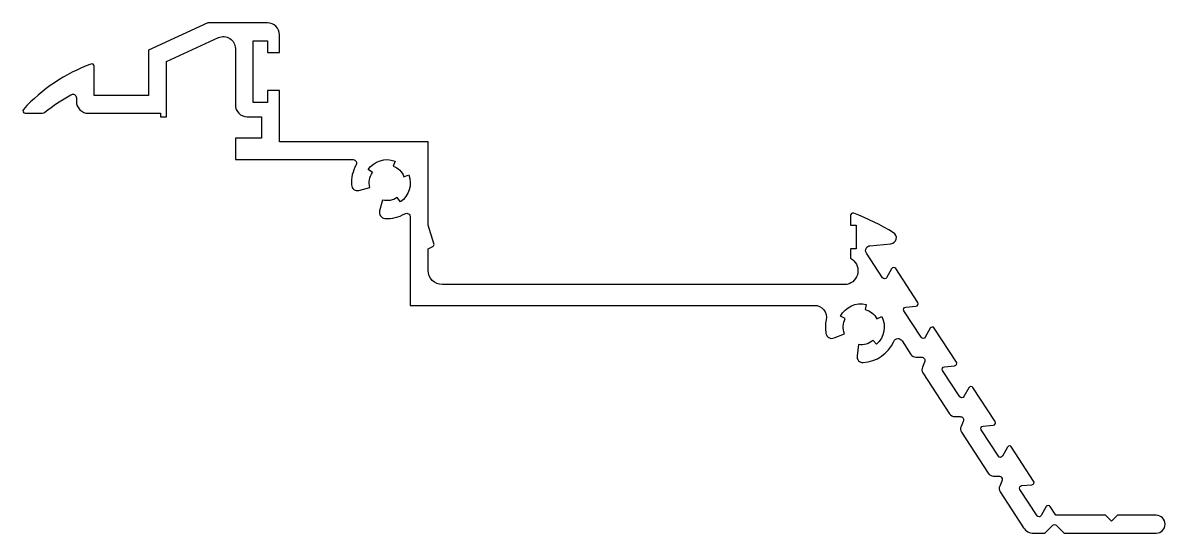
# Model space of a CAD drawing. Extents: x 324.2 to 420.2, y 190.3 to 233.2.
import ezdxf

# ---------------------------------------------------------------- set-up
doc = ezdxf.new("R2010")
doc.units = 0
doc.header["$LTSCALE"] = 15
doc.layers.get('0').update_dxf_attribs({"linetype": 'CONTINUOUS'})

msp = doc.modelspace()

# ---------------------------------------------------------------- linework, layer by layer
msp.add_lwpolyline([(407.286, 197.518, 0.563375), (406.944, 197.507), (406.52, 196.755, -0.563375), (406.178, 196.745), (404.736, 198.964, -0.563375), (404.885, 199.273), (405.744, 199.354, 0.563375), (405.893, 199.662), (404.039, 202.518, 0.563375), (403.697, 202.507), (403.273, 201.755, -0.563375), (402.931, 201.745), (401.489, 203.964, -0.563375), (401.638, 204.273), (402.497, 204.354, 0.563375), (402.646, 204.662), (400.792, 207.518, 0.563375), (400.45, 207.507), (400.026, 206.755, -0.563375), (399.684, 206.745), (398.242, 208.964, -0.563375), (398.391, 209.273), (399.25, 209.354, 0.563375), (399.399, 209.662), (397.545, 212.518, 0.563375), (397.203, 212.507), (396.779, 211.755, -0.563375), (396.437, 211.745), (395.083, 213.83, -0.563375), (395.381, 214.446), (397.148, 214.613, 0.719713), (397.363, 215.537, 0.049151), (394.02, 217.166, 0.52254), (393.751, 216.978), (393.751, 216.184), (394.233, 216.184), (394.233, 214.184), (393.751, 214.184), (393.751, 213.397, -0.684387), (393.453, 211.18), (359.451, 211.18, -0.414214), (358.251, 212.38), (358.251, 214.183), (358.644, 214.389, 0.362894), (358.741, 214.627), (358.251, 216.183), (358.251, 223.18), (345.751, 223.18), (345.751, 227.48), (344.751, 227.48), (344.751, 226.48), (343.551, 226.48), (343.551, 231.68), (344.751, 231.68), (344.751, 230.68), (345.751, 230.68), (345.751, 232.18, 0.414214), (344.751, 233.18), (339.751, 233.18), (334.751, 230.884), (334.751, 227.08), (330.191, 227.08), (330.191, 229.529, 0.529772), (329.917, 229.715, 0.119101), (324.237, 225.908, 0.635228), (324.391, 225.58), (325.828, 225.58, 0.201206), (326.042, 225.67, -0.042616), (328.222, 227.128, -0.602357), (328.691, 226.88), (328.691, 226.58, 0.414214), (329.691, 225.58), (335.751, 225.58), (335.751, 225.28), (336.251, 225.28), (336.251, 229.922), (340.633, 231.935, -0.546723), (342.051, 231.026), (342.051, 226.28, 0.414214), (343.051, 225.28), (344.251, 225.28), (344.251, 223.48), (342.051, 223.48), (342.051, 221.68), (351.943, 221.68, -0.57735), (352.203, 221.23, 0.147057), (351.806, 219.549, 0.474498), (352.435, 219.096), (353.352, 219.342, -0.22108), (353.57, 220.587), (353.201, 220.845, -0.340108), (355.468, 221.562), (355.314, 221.139, -0.221695), (356.21, 220.243), (356.633, 220.397, -0.340108), (355.916, 218.13), (355.658, 218.499, -0.22108), (354.413, 218.281), (354.167, 217.364, 0.474498), (354.62, 216.735, 0.147057), (356.301, 217.132, -0.57735), (356.751, 216.872), (356.751, 209.43), (390.717, 209.43, -0.47587), (391.696, 208.225, 0.097955), (391.684, 207.061, 0.474498), (392.364, 206.69), (393.243, 207.047, -0.221402), (393.306, 208.312), (392.908, 208.522, -0.339765), (395.068, 209.513), (394.967, 209.075, -0.221695), (395.968, 208.296), (396.369, 208.501, -0.339765), (395.939, 206.164), (395.638, 206.499, -0.221402), (394.427, 206.126), (394.297, 205.186, 0.474498), (394.824, 204.618, 0.280039), (397.379, 206.403, -0.596333), (398.08, 206.46), (398.827, 205.31, 0.253968), (399.246, 205.082), (399.705, 205.082, -0.542956), (399.979, 204.66), (399.793, 204.241, 0.253968), (399.83, 203.765), (402.074, 200.31, 0.253968), (402.494, 200.082), (402.952, 200.082, -0.542956), (403.227, 199.66), (403.04, 199.241, 0.253968), (403.077, 198.765), (405.321, 195.31, 0.253968), (405.741, 195.082), (406.199, 195.082, -0.542956), (406.474, 194.66), (406.287, 194.241, 0.253968), (406.324, 193.765), (408.292, 190.735, 0.253968), (409.131, 190.28), (410.091, 190.28), (410.749, 190.938, -0.414214), (411.032, 190.938), (411.691, 190.28), (419.441, 190.28, 1), (419.441, 191.78), (416.191, 191.78), (415.691, 191.28), (415.191, 191.78), (411.012, 191.78), (410.533, 192.518, 0.563375), (410.191, 192.507), (409.767, 191.755, -0.563375), (409.425, 191.745), (407.983, 193.964, -0.563375), (408.132, 194.273), (408.991, 194.354, 0.563375), (409.14, 194.662)], format="xyb", close=True)

doc.saveas('drawing.dxf')
